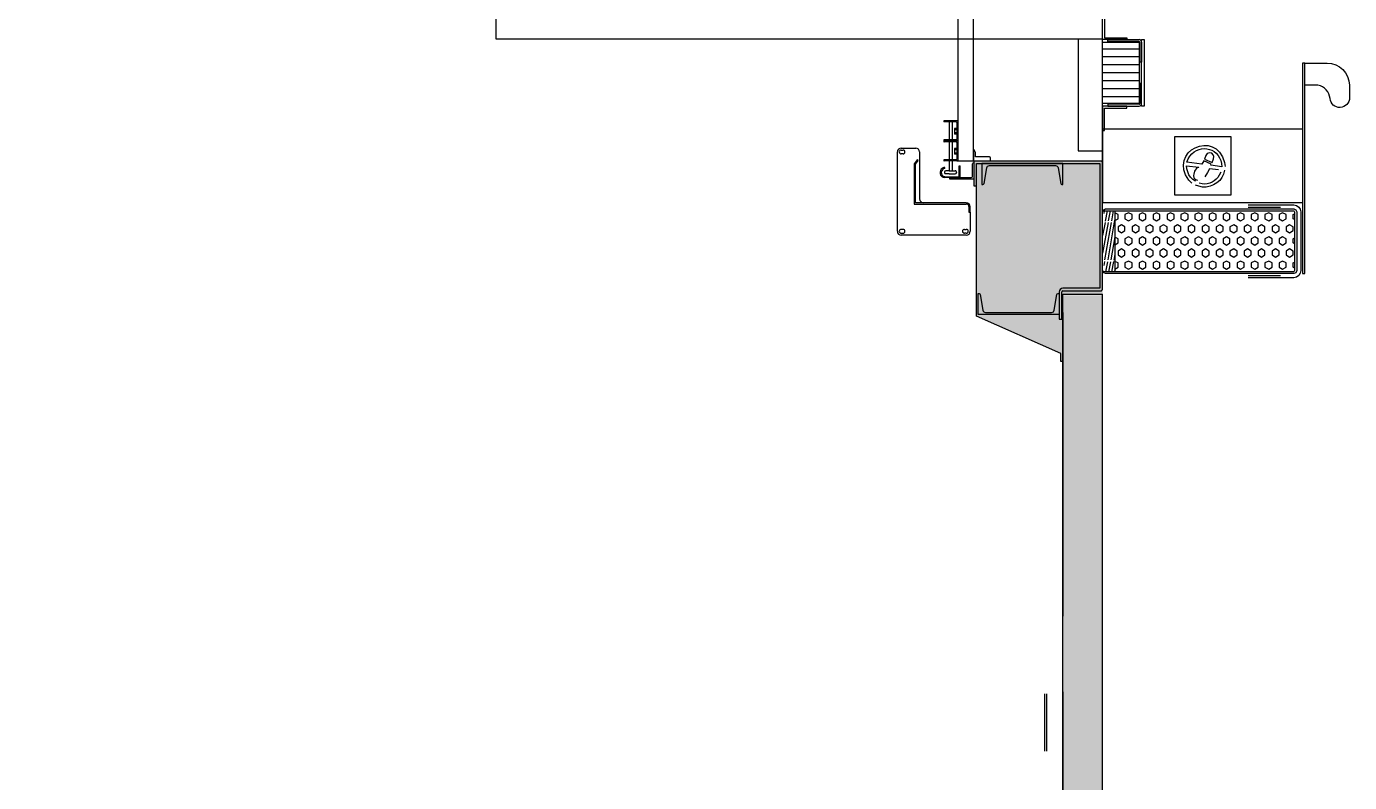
# Model space of a CAD drawing. Header units: inches. Extents: x 2743 to 10591, y -1604 to 5792.
# Drawn here: x 5384.4 to 5548, y 4820.9 to 4914.3 of the extents above; entities that cross this region are included whole.
import ezdxf

# ---------------------------------------------------------------- set-up
doc = ezdxf.new("R2010")
doc.units = ezdxf.units.IN
doc.header["$LTSCALE"] = 0.1875
doc.header["$MEASUREMENT"] = 0
doc.linetypes.add('dash2', pattern=[500, 400, -100])
for name, color, linetype in [('1', 1, 'Continuous'), ('A-N-APP-SAN', 1, 'Continuous'), ('A-N-MUR-EXT', 5, 'Continuous'), ('A-N-MUR-INT', 3, 'Continuous'), ('A-N-PORTE-EXT', 2, 'Continuous'), ('A-N-STRUCTURE', 4, 'Continuous'), ('fill253', 253, 'Continuous'), ('PDF_Geometry', 7, 'Continuous'), ('S-N-ACIER', 4, 'Continuous')]:
    doc.layers.add(name, color=color, linetype=linetype)

msp = doc.modelspace()

# ---------------------------------------------------------------- hatches: boundary and pattern name
at = {"layer": 'fill253'}
h = msp.add_hatch(color=7, dxfattribs=at)
h.dxf.hatch_style = 1
h.paths.add_polyline_path([(5517.44902, 4634.2983), (5512.52777, 4634.2983), (5512.54172, 4296.66232), (5517.46297, 4296.66232)])
h.paths.add_polyline_path([(5517.44903, 4881.11089), (5512.52778, 4881.11089), (5512.52778, 4775.21102), (5517.44903, 4775.21102)])
h.paths.add_polyline_path([(5517.44903, 5127.92329), (5512.52778, 5127.92329), (5512.52777, 5022.02362), (5517.44902, 5022.02362)])
h.paths.add_polyline_path([(4628.42938, 2943.29277), (4625.95018, 2938.37099), (5517.46297, 2938.37152), (5517.46297, 3130.36129), (5512.54172, 3130.36129), (5512.54172, 2943.29277)])
h.paths.add_polyline_path([(4200.50372, 2845.33593), (4208.49739, 2846.64062), (4193.49822, 2938.36282), (4192.72048, 2943.12545), (4184.51381, 2943.12545), (4185.25735, 2938.4929)])
h.paths.add_polyline_path([(4618.93272, 2938.2042), (4619.31197, 2936.00974), (4626.09389, 2937.11042), (4625.95018, 2938.37099), (4628.42938, 2943.29277), (4618.12265, 2943.29277)])
h.paths.add_polyline_path([(5517.46297, 5355.98239), (5512.54172, 5355.98239), (5512.52778, 5268.83602), (5517.44903, 5268.83602)])
h.paths.add_polyline_path([(2812.35741, 3123.02867), (2806.55239, 3125.08232), (2806.55239, 3123.83686), (2807.41263, 3123.50795), (2807.41906, 2938.2042), (3075.9398, 2938.37153), (3075.93335, 2943.29278), (2812.34031, 2943.12545)])
h.paths.add_polyline_path([(2807.41906, 3827.66882), (2812.34031, 3826.6441), (2812.34031, 4320.4792), (2807.41906, 4320.4792)])
h.paths.add_polyline_path([(5512.54172, 3862.52649), (5517.46297, 3862.52649), (5517.46297, 4254.42566), (5512.54172, 4254.42566)])
h.paths.add_polyline_path([(5512.5356, 3801.08425), (5517.45685, 3801.08425), (5517.46297, 3862.52649), (5512.54172, 3862.52649)])
h.paths.add_polyline_path([(5512.54172, 3656.9925), (5517.46297, 3656.9925), (5517.45685, 3765.06188), (5512.5356, 3765.06188)])
h.paths.add_polyline_path([(5512.53298, 3584.94295), (5517.45423, 3584.94295), (5517.46296, 3620.96895), (5512.54171, 3620.96895)])
h.paths.add_polyline_path([(5512.5391, 3512.89586), (5517.46035, 3512.89586), (5517.46066, 3548.92185), (5512.53941, 3548.92185)])
h.paths.add_polyline_path([(5512.5391, 3440.8512), (5517.46035, 3440.8512), (5517.46035, 3476.87475), (5512.5391, 3476.87475)])
h.paths.add_polyline_path([(4035.91549, 5642.91315), (4035.91549, 5647.83442), (2807.41263, 5647.83442), (2807.41906, 4361.46337), (2812.34031, 4361.46337), (2812.33388, 5642.91317)])
h.paths.add_polyline_path([(3118.18201, 2943.29277), (3118.18223, 2938.37152), (4185.31745, 2938.2042), (4184.51381, 2943.12545)])
h.paths.add_polyline_path([(4279.25656, 5642.88457), (4279.25657, 5647.80617), (4078.1514, 5647.83389), (4078.1514, 5642.91262)])
h.paths.add_polyline_path([(4872.5115, 5647.66709), (4872.5115, 5642.74584), (5512.54172, 5642.74584), (5512.54177, 5510.71941), (5517.46302, 5510.71941), (5517.46297, 5647.66709)])
h.paths.add_polyline_path([(5517.45593, 3260.73346), (5512.53008, 3260.73345), (5512.54172, 3172.43063), (5517.46297, 3172.43063)])
h.paths.add_polyline_path([(5512.53008, 3296.75701), (5517.45593, 3296.75699), (5517.45423, 3404.82765), (5512.53298, 3404.82765)])
h = msp.add_hatch(color=7, dxfattribs=at)
h.dxf.hatch_style = 1
edge = h.paths.add_edge_path()
edge.add_line((5512.5222, 4872.94767), (5512.53528, 4881.27822))
edge.add_line((5512.53528, 4881.27822), (5517.44259, 4881.27822))
edge.add_line((5517.44259, 4881.27822), (5517.45769, 4897.48273))
edge.add_arc((5517.22154, 4897.48295), 0.23616, 359.9466027, 450.0156662)
edge.add_line((5517.22148, 4897.71911), (5501.55039, 4897.71914))
edge.add_line((5501.55039, 4897.71914), (5501.55039, 4894.65272))
edge.add_line((5501.55039, 4894.65272), (5501.86535, 4894.65272))
edge.add_line((5501.86535, 4894.65272), (5501.86557, 4878.55526))
edge.add_line((5501.86557, 4878.55526), (5512.28623, 4873.93192))
edge.add_line((5512.28623, 4873.93192), (5512.28623, 4872.94767))
edge.add_line((5512.28623, 4872.94767), (5512.5222, 4872.94767))

# ---------------------------------------------------------------- linework, layer by layer
at = {"color": 7}
for p, q in [((5499.53457, 5005.73613), (5499.53457, 4897.73521)), ((5501.50306, 4897.73521), (5501.50306, 5005.73613)), ((5499.53457, 4897.73521), (5501.50306, 4897.73521))]:
    msp.add_line(p, q, dxfattribs=at)
for points in [[(5501.55039, 4895.47379), (5498.55828, 4895.47379), (5498.55828, 4895.56828, -0.414213562), (5498.65277, 4895.66277), (5501.21142, 4895.66277, 0.414213562), (5501.36142, 4895.81277), (5501.36142, 4897.38717, -0.414213562), (5501.45591, 4897.48166), (5501.55039, 4897.48166)], [(5512.53528, 4894.80575), (5512.53528, 4897.40417), (5502.53532, 4897.40417), (5502.53532, 4894.80575), (5502.65604, 4894.80575, 0.366587783), (5502.79413, 4894.92272), (5503.12063, 4896.87996, -0.366587783), (5503.45599, 4897.16401), (5511.6146, 4897.16401, -0.366587783), (5511.94997, 4896.87996), (5512.27647, 4894.92272, 0.366587783), (5512.41456, 4894.80575)], [(5512.06272, 4881.3569), (5512.06272, 4878.75849), (5502.06276, 4878.75849), (5502.06276, 4881.3569), (5502.18348, 4881.3569, -0.366587783), (5502.32157, 4881.23994), (5502.64807, 4879.2827, 0.366587783), (5502.98343, 4878.99865), (5511.14204, 4878.99865, 0.366587783), (5511.4774, 4879.2827), (5511.80391, 4881.23994, -0.366587783), (5511.942, 4881.3569)]]:
    msp.add_lwpolyline(points, format="xyb", close=True)
at = {"layer": '1', "color": 7}
for p, q in [((5499.44395, 4902.70186), (5497.86891, 4902.70186)), ((5499.32312, 4902.58104), (5497.86891, 4902.58104)), ((5498.47519, 4902.58104), (5498.47519, 4900.33936)), ((5498.83767, 4902.58104), (5498.83767, 4900.33936)), ((5499.41374, 4901.74339), (5499.13022, 4901.74339)), ((5499.13022, 4901.74339), (5499.13022, 4901.03857)), ((5499.41374, 4901.59034), (5499.13022, 4901.59034)), ((5499.41374, 4901.19161), (5499.13022, 4901.19161)), ((5499.41374, 4902.49042), (5499.41374, 4900.42998)), ((5499.53457, 4902.61124), (5499.53457, 4900.30915)), ((5499.32312, 4900.33936), (5497.86891, 4900.33936)), ((5499.44395, 4900.21853), (5497.86891, 4900.21853)), ((5499.44395, 4900.21853), (5497.86891, 4900.21853)), ((5499.32312, 4900.09771), (5497.86891, 4900.09771)), ((5498.47519, 4900.09771), (5498.47519, 4897.85604)), ((5498.83767, 4900.09771), (5498.83767, 4897.85604)), ((5499.41374, 4901.03857), (5499.13022, 4901.03857)), ((5499.41374, 4900.00709), (5499.41374, 4897.94666)), ((5499.53457, 4900.12791), (5499.53457, 4897.82583)), ((5499.41374, 4899.26006), (5499.13022, 4899.26006)), ((5499.13022, 4899.26006), (5499.13022, 4898.55524)), ((5499.41374, 4899.10702), (5499.13022, 4899.10702)), ((5499.41374, 4898.70828), (5499.13022, 4898.70828)), ((5499.41374, 4898.55524), (5499.13022, 4898.55524)), ((5501.59084, 4899.10297), (5501.50306, 4899.10297)), ((5501.50306, 4899.10297), (5501.50306, 4897.73521)), ((5501.73213, 4898.75817), (5501.59084, 4899.10297)), ((5501.73213, 4898.22552), (5501.73213, 4898.75817)), ((5503.45382, 4898.22552), (5501.73213, 4898.22552)), ((5503.59815, 4897.73643), (5503.59815, 4898.07542)), ((5499.32312, 4897.85604), (5497.86891, 4897.85604)), ((5499.44395, 4897.73521), (5497.86891, 4897.73521)), ((5497.9057, 4896.32704), (5497.9057, 4896.31496)), ((5497.9582, 4896.78554), (5497.9582, 4896.92071)), ((5498.47519, 4896.50828), (5498.08694, 4896.50828)), ((5498.47519, 4897.73521), (5498.47519, 4896.50828)), ((5498.47519, 4896.50828), (5498.83767, 4896.50828)), ((5498.83767, 4897.73521), (5498.83767, 4896.50828)), ((5498.83767, 4896.50828), (5499.22592, 4896.50828)), ((5499.40716, 4896.32704), (5499.40716, 4896.31496)), ((5499.72573, 4895.77804), (5499.72573, 4897.12813)), ((5499.72573, 4897.12813), (5499.8401, 4897.12813)), ((5499.8401, 4895.66277), (5499.8401, 4897.12813)), ((5501.50306, 4897.73521), (5503.59815, 4897.73643)), ((5499.8401, 4895.66277), (5497.85537, 4895.66277)), ((5498.01587, 4895.77804), (5499.72573, 4895.77804)), ((5498.47519, 4896.1458), (5498.07485, 4896.1458)), ((5498.47519, 4896.1458), (5498.83767, 4896.1458)), ((5498.83767, 4896.1458), (5499.238, 4896.1458))]:
    msp.add_line(p, q, dxfattribs=at)
for centre, radius, start, end in [((5497.86891, 4902.64145), 0.06041, 90.000005, 270.00001), ((5499.32312, 4902.49042), 0.09062, 0.0000025, 90.000005), ((5499.44395, 4902.61124), 0.09062, 0.0000025, 90.000005), ((5497.86891, 4900.27895), 0.06041, 90.000005, 270.00001), ((5497.86891, 4900.15812), 0.06041, 90.000005, 270.00001), ((5499.32312, 4900.42998), 0.09062, 270.00001, 0.0000025), ((5499.32312, 4900.00709), 0.09062, 0.0000025, 90.000005), ((5499.44395, 4900.30915), 0.09062, 270.00001, 0.0000025), ((5499.44395, 4900.12791), 0.09062, 0.0000025, 90.000005), ((5499.32312, 4897.94666), 0.09062, 270.00001, 0.0000025), ((5503.44793, 4898.07542), 0.15021, 0, 87.7543342), ((5498.0771, 4896.27733), 0.71537, 142.4074318, 204.8686921), ((5498.01587, 4896.28145), 0.50738, 96.5271114, 249.4491456), ((5498.01587, 4896.20766), 0.71537, 94.6243436, 134.9736588), ((5497.86891, 4897.79562), 0.06041, 90.000005, 270.00001), ((5498.08694, 4896.32704), 0.18124, 90.000005, 180.0000007), ((5498.07485, 4896.31496), 0.16916, 180.0000007, 270.00001), ((5499.22592, 4896.32704), 0.18124, 0.0000025, 90.000005), ((5499.238, 4896.31496), 0.16916, 270.00001, 0.0000025), ((5499.44395, 4897.82583), 0.09062, 270.00001, 0.0000025), ((5498.03494, 4896.35524), 0.71537, 211.9683459, 255.4621163), ((5498.01392, 4896.35214), 0.57411, 251.9266191, 270)]:
    msp.add_arc(centre, radius, start, end, dxfattribs=at)
at = {"layer": 'A-N-APP-SAN', "color": 7}
for p, q in [((5517.44116, 4912.72285), (5517.44116, 4915.73465)), ((5517.67738, 4915.73465), (5517.67738, 4912.95907)), ((5520.43328, 4912.72285), (5517.44116, 4912.72285)), ((5517.67738, 4912.95907), (5520.43328, 4912.95907)), ((5518.08541, 4912.72285), (5521.95611, 4912.72285)), ((5518.08541, 4912.48663), (5518.08541, 4912.72285)), ((5520.43328, 4912.95907), (5520.43328, 4912.72285)), ((5522.27107, 4904.49452), (5522.27107, 4912.72285)), ((5522.27107, 4912.72285), (5522.56634, 4912.72285)), ((5522.56634, 4912.72285), (5522.56634, 4904.49452)), ((5521.95611, 4912.48663), (5518.08541, 4912.48663)), ((5522.03485, 4909.92758), (5522.03485, 4912.40789)), ((5522.27107, 4912.40789), (5522.27107, 4909.92758)), ((5522.27107, 4909.92758), (5522.03485, 4909.92758)), ((5522.27107, 4907.28979), (5522.03485, 4907.28979)), ((5522.03485, 4907.28979), (5522.03485, 4904.80948)), ((5522.27107, 4904.80948), (5522.27107, 4907.28979)), ((5520.43328, 4904.49452), (5517.44116, 4904.49452)), ((5517.44116, 4904.49452), (5517.44116, 4901.48271)), ((5521.95611, 4904.73074), (5518.08541, 4904.73074)), ((5518.08541, 4904.73074), (5518.08541, 4904.49452)), ((5518.08541, 4904.49452), (5521.95611, 4904.49452)), ((5520.43328, 4904.2583), (5520.43328, 4904.49452)), ((5522.56634, 4904.49452), (5522.27107, 4904.49452)), ((5517.67738, 4901.48271), (5517.67738, 4904.2583)), ((5517.67738, 4904.2583), (5520.43328, 4904.2583)), ((5517.44116, 4901.48271), (5517.67738, 4901.48271))]:
    msp.add_line(p, q, dxfattribs=at)
for centre, radius, start, end in [((5521.95611, 4912.40789), 0.31496, 0, 89.9999975), ((5521.95611, 4912.40789), 0.07874, 0, 89.9999975), ((5521.95611, 4904.80948), 0.31496, 270.0000025, 360), ((5521.95611, 4904.80948), 0.07874, 270.0000025, 360)]:
    msp.add_arc(centre, radius, start, end, dxfattribs=at)
at = {"layer": 'A-N-MUR-EXT', "color": 7}
for p in [(5512.52134, 4881.27822), (5512.52134, 4881.27822), (5517.44259, 4775.37835)]:
    msp.add_line(p, (5517.44259, 4881.27822), dxfattribs=at)
at = {"layer": 'A-N-MUR-INT', "color": 7}
for p, q in [((5501.86557, 4878.55526), (5501.86557, 4894.65272)), ((5512.52134, 4775.37835), (5512.52134, 4881.27822)), ((5512.28623, 4873.93192), (5501.86557, 4878.55526)), ((5512.28623, 4872.94767), (5512.28623, 4873.93192)), ((5512.5222, 4872.94767), (5512.28623, 4872.94767))]:
    msp.add_line(p, q, dxfattribs=at)
at = {"layer": 'A-N-PORTE-EXT', "color": 7}
for p, q in [((5517.44116, 4897.48326), (5517.44116, 5005.98624)), ((5442.49643, 4912.7819), (5442.49643, 4990.68726)), ((5517.44116, 4912.7819), (5442.49643, 4912.7819)), ((5517.44116, 4912.7819), (5514.44904, 4912.7819)), ((5514.44904, 4912.7819), (5514.44904, 4898.95991)), ((5517.44116, 4898.95991), (5517.44116, 4912.7819)), ((5517.44116, 4904.80948), (5517.44116, 4912.40789)), ((5517.44116, 4912.40789), (5521.95611, 4912.40789)), ((5521.95611, 4911.56143), (5517.44116, 4911.56143)), ((5521.95611, 4912.40789), (5521.95611, 4904.80948)), ((5521.95611, 4910.57718), (5517.44116, 4910.57718)), ((5521.95611, 4909.59293), (5517.44116, 4909.59293)), ((5521.95611, 4908.60868), (5517.44116, 4908.60868)), ((5521.95611, 4907.62443), (5517.44116, 4907.62443)), ((5521.95611, 4906.64018), (5517.44116, 4906.64018)), ((5521.95611, 4905.65593), (5517.44116, 4905.65593)), ((5521.95611, 4904.80948), (5517.44116, 4904.80948)), ((5492.07717, 4889.03288), (5492.07717, 4898.83798)), ((5492.54961, 4899.31042), (5494.35473, 4899.31042)), ((5492.54961, 4899.0742), (5492.78583, 4899.0742)), ((5492.78583, 4898.60176), (5492.54961, 4898.60176)), ((5494.82717, 4898.83798), (5494.82717, 4893.03288)), ((5514.44904, 4898.95991), (5517.44116, 4898.95991)), ((5494.54439, 4897.88497), (5494.15788, 4897.37733)), ((5494.15788, 4897.37733), (5494.15788, 4892.40296)), ((5494.31536, 4897.32421), (5494.66969, 4897.78957)), ((5494.31536, 4892.56044), (5494.31536, 4897.32421)), ((5494.66969, 4897.78957), (5494.54439, 4897.88497)), ((5494.15788, 4892.40296), (5495.29961, 4892.40296)), ((5495.29961, 4892.56044), (5494.31536, 4892.56044)), ((5500.60472, 4892.56044), (5495.29961, 4892.56044)), ((5495.29961, 4892.40296), (5500.60472, 4892.40296)), ((5500.91968, 4892.088), (5500.91968, 4891.41027)), ((5500.91968, 4891.41027), (5501.07716, 4891.41027)), ((5501.07716, 4891.41027), (5501.07716, 4892.088)), ((5501.07716, 4891.41027), (5501.07716, 4889.03288)), ((5492.78583, 4889.2691), (5492.54961, 4889.2691)), ((5492.54961, 4888.79666), (5492.78583, 4888.79666)), ((5500.60472, 4888.56044), (5492.54961, 4888.56044)), ((5500.3685, 4889.2691), (5500.60472, 4889.2691)), ((5500.60472, 4888.79666), (5500.3685, 4888.79666))]:
    msp.add_line(p, q, dxfattribs=at)
for centre, radius, start, end in [((5492.54961, 4898.83798), 0.47244, 90, 180), ((5492.54961, 4898.83798), 0.23622, 90, 270), ((5492.78583, 4898.83798), 0.23622, 270, 90), ((5494.35473, 4898.83798), 0.47244, 0, 90), ((5495.29961, 4893.03288), 0.47244, 180, 270), ((5500.60472, 4892.088), 0.47244, 0, 90), ((5500.60472, 4892.088), 0.31496, 0, 90), ((5492.54961, 4889.03288), 0.47244, 180, 270), ((5492.54961, 4889.03288), 0.23622, 90, 270), ((5492.78583, 4889.03288), 0.23622, 270, 90), ((5500.3685, 4889.03288), 0.23622, 90, 270), ((5500.60472, 4889.03288), 0.23622, 270, 90), ((5500.60472, 4889.03288), 0.47244, 270, 0)]:
    msp.add_arc(centre, radius, start, end, dxfattribs=at)
at = {"layer": 'A-N-STRUCTURE', "color": 7, "linetype": 'dash2', "ltscale": 0.5}
msp.add_line((5512.5225, 4878.98853), (5512.53528, 4777.83707), dxfattribs=at)
at = {"layer": 'PDF_Geometry', "color": 7, "lineweight": 25}
for points in [[(5542.16864, 4909.81659), (5542.16864, 4883.80439), (5542.45071, 4883.80439), (5542.45071, 4909.81659)], [(5526.32583, 4893.5197), (5533.33051, 4893.5197), (5533.33051, 4900.71243), (5526.32583, 4900.71243)], [(5531.16799, 4897.98577), (5531.215, 4898.26784), (5531.12098, 4898.5029), (5530.93293, 4898.69094), (5530.65087, 4898.73795), (5530.3688, 4898.64393), (5530.22777, 4898.40887), (5530.03972, 4897.93876), (5530.97995, 4897.51566)], [(5518.94505, 4891.42022), (5518.94505, 4884.08646), (5518.85102, 4884.03945), (5517.58172, 4884.03945), (5517.4877, 4884.08646), (5517.44069, 4884.18048), (5517.44069, 4891.42022), (5517.4877, 4891.51425), (5517.58172, 4891.56126), (5518.85102, 4891.56126), (5518.94505, 4891.51425)], [(5519.36815, 4889.58678), (5519.36815, 4889.11667), (5519.79125, 4888.8346), (5520.21435, 4889.11667), (5520.21435, 4889.58678), (5519.79125, 4889.82184)], [(5520.21435, 4891.09114), (5520.21435, 4890.57402), (5520.63746, 4890.33896), (5521.10757, 4890.57402), (5521.10757, 4891.09114), (5520.63746, 4891.3262)], [(5521.10757, 4889.58678), (5521.10757, 4889.11667), (5521.53067, 4888.8346), (5521.95377, 4889.11667), (5521.95377, 4889.58678), (5521.53067, 4889.82184)], [(5521.95377, 4891.09114), (5521.95377, 4890.57402), (5522.37687, 4890.33896), (5522.79998, 4890.57402), (5522.79998, 4891.09114), (5522.37687, 4891.3262)], [(5522.79998, 4889.58678), (5522.79998, 4889.11667), (5523.27009, 4888.8346), (5523.69319, 4889.11667), (5523.69319, 4889.58678), (5523.27009, 4889.82184)], [(5523.69319, 4891.09114), (5523.69319, 4890.57402), (5524.11629, 4890.33896), (5524.5394, 4890.57402), (5524.5394, 4891.09114), (5524.11629, 4891.3262)], [(5524.5394, 4889.58678), (5524.5394, 4889.11667), (5524.9625, 4888.8346), (5525.43261, 4889.11667), (5525.43261, 4889.58678), (5524.9625, 4889.82184)], [(5525.43261, 4891.09114), (5525.43261, 4890.57402), (5525.85571, 4890.33896), (5526.27881, 4890.57402), (5526.27881, 4891.09114), (5525.85571, 4891.3262)], [(5526.27881, 4889.58678), (5526.27881, 4889.11667), (5526.70192, 4888.8346), (5527.12502, 4889.11667), (5527.12502, 4889.58678), (5526.70192, 4889.82184)], [(5527.12502, 4891.09114), (5527.12502, 4890.57402), (5527.59513, 4890.33896), (5528.01823, 4890.57402), (5528.01823, 4891.09114), (5527.59513, 4891.3262)], [(5528.01823, 4889.58678), (5528.01823, 4889.11667), (5528.44133, 4888.8346), (5528.86444, 4889.11667), (5528.86444, 4889.58678), (5528.44133, 4889.82184)], [(5528.86444, 4891.09114), (5528.86444, 4890.57402), (5529.28754, 4890.33896), (5529.75765, 4890.57402), (5529.75765, 4891.09114), (5529.28754, 4891.3262)], [(5529.75765, 4889.58678), (5529.75765, 4889.11667), (5530.18075, 4888.8346), (5530.60386, 4889.11667), (5530.60386, 4889.58678), (5530.18075, 4889.82184)], [(5530.60386, 4891.09114), (5530.60386, 4890.57402), (5531.02696, 4890.33896), (5531.49707, 4890.57402), (5531.49707, 4891.09114), (5531.02696, 4891.3262)], [(5531.49707, 4889.58678), (5531.49707, 4889.11667), (5531.92017, 4888.8346), (5532.34327, 4889.11667), (5532.34327, 4889.58678), (5531.92017, 4889.82184)], [(5532.34327, 4891.09114), (5532.34327, 4890.57402), (5532.76638, 4890.33896), (5533.18948, 4890.57402), (5533.18948, 4891.09114), (5532.76638, 4891.3262)], [(5533.18948, 4889.58678), (5533.18948, 4889.11667), (5533.65959, 4888.8346), (5534.08269, 4889.11667), (5534.08269, 4889.58678), (5533.65959, 4889.82184)], [(5534.08269, 4891.09114), (5534.08269, 4890.57402), (5534.5058, 4890.33896), (5534.9289, 4890.57402), (5534.9289, 4891.09114), (5534.5058, 4891.3262)], [(5534.9289, 4889.58678), (5534.9289, 4889.11667), (5535.352, 4888.8346), (5535.82211, 4889.11667), (5535.82211, 4889.58678), (5535.352, 4889.82184)], [(5535.82211, 4891.09114), (5535.82211, 4890.57402), (5536.24521, 4890.33896), (5536.66832, 4890.57402), (5536.66832, 4891.09114), (5536.24521, 4891.3262)], [(5536.66832, 4889.58678), (5536.66832, 4889.11667), (5537.09142, 4888.8346), (5537.51452, 4889.11667), (5537.51452, 4889.58678), (5537.09142, 4889.82184)], [(5537.51452, 4891.09114), (5537.51452, 4890.57402), (5537.98463, 4890.33896), (5538.40774, 4890.57402), (5538.40774, 4891.09114), (5537.98463, 4891.3262)], [(5538.40774, 4889.58678), (5538.40774, 4889.11667), (5538.83084, 4888.8346), (5539.25394, 4889.11667), (5539.25394, 4889.58678), (5538.83084, 4889.82184)], [(5539.25394, 4891.09114), (5539.25394, 4890.57402), (5539.67704, 4890.33896), (5540.14715, 4890.57402), (5540.14715, 4891.09114), (5539.67704, 4891.3262)], [(5540.14715, 4889.58678), (5540.14715, 4889.11667), (5540.57026, 4888.8346), (5540.99336, 4889.11667), (5540.99336, 4889.58678), (5540.57026, 4889.82184)], [(5520.21435, 4888.08242), (5520.21435, 4887.61231), (5520.63746, 4887.33024), (5521.10757, 4887.61231), (5521.10757, 4888.08242), (5520.63746, 4888.36449)], [(5521.95377, 4888.08242), (5521.95377, 4887.61231), (5522.37687, 4887.33024), (5522.79998, 4887.61231), (5522.79998, 4888.08242), (5522.37687, 4888.36449)], [(5523.69319, 4888.08242), (5523.69319, 4887.61231), (5524.11629, 4887.33024), (5524.5394, 4887.61231), (5524.5394, 4888.08242), (5524.11629, 4888.36449)], [(5525.43261, 4888.08242), (5525.43261, 4887.61231), (5525.85571, 4887.33024), (5526.27881, 4887.61231), (5526.27881, 4888.08242), (5525.85571, 4888.36449)], [(5527.12502, 4888.08242), (5527.12502, 4887.61231), (5527.59513, 4887.33024), (5528.01823, 4887.61231), (5528.01823, 4888.08242), (5527.59513, 4888.36449)], [(5528.86444, 4888.08242), (5528.86444, 4887.61231), (5529.28754, 4887.33024), (5529.75765, 4887.61231), (5529.75765, 4888.08242), (5529.28754, 4888.36449)], [(5530.60386, 4888.08242), (5530.60386, 4887.61231), (5531.02696, 4887.33024), (5531.49707, 4887.61231), (5531.49707, 4888.08242), (5531.02696, 4888.36449)], [(5532.34327, 4888.08242), (5532.34327, 4887.61231), (5532.76638, 4887.33024), (5533.18948, 4887.61231), (5533.18948, 4888.08242), (5532.76638, 4888.36449)], [(5534.08269, 4888.08242), (5534.08269, 4887.61231), (5534.5058, 4887.33024), (5534.9289, 4887.61231), (5534.9289, 4888.08242), (5534.5058, 4888.36449)], [(5535.82211, 4888.08242), (5535.82211, 4887.61231), (5536.24521, 4887.33024), (5536.66832, 4887.61231), (5536.66832, 4888.08242), (5536.24521, 4888.36449)], [(5537.51452, 4888.08242), (5537.51452, 4887.61231), (5537.98463, 4887.33024), (5538.40774, 4887.61231), (5538.40774, 4888.08242), (5537.98463, 4888.36449)], [(5539.25394, 4888.08242), (5539.25394, 4887.61231), (5539.67704, 4887.33024), (5540.14715, 4887.61231), (5540.14715, 4888.08242), (5539.67704, 4888.36449)], [(5519.36815, 4886.57806), (5519.36815, 4886.10794), (5519.79125, 4885.82588), (5520.21435, 4886.10794), (5520.21435, 4886.57806), (5519.79125, 4886.86012)], [(5521.10757, 4886.57806), (5521.10757, 4886.10794), (5521.53067, 4885.82588), (5521.95377, 4886.10794), (5521.95377, 4886.57806), (5521.53067, 4886.86012)], [(5522.79998, 4886.57806), (5522.79998, 4886.10794), (5523.27009, 4885.82588), (5523.69319, 4886.10794), (5523.69319, 4886.57806), (5523.27009, 4886.86012)], [(5524.5394, 4886.57806), (5524.5394, 4886.10794), (5524.9625, 4885.82588), (5525.43261, 4886.10794), (5525.43261, 4886.57806), (5524.9625, 4886.86012)], [(5526.27881, 4886.57806), (5526.27881, 4886.10794), (5526.70192, 4885.82588), (5527.12502, 4886.10794), (5527.12502, 4886.57806), (5526.70192, 4886.86012)], [(5528.01823, 4886.57806), (5528.01823, 4886.10794), (5528.44133, 4885.82588), (5528.86444, 4886.10794), (5528.86444, 4886.57806), (5528.44133, 4886.86012)], [(5529.75765, 4886.57806), (5529.75765, 4886.10794), (5530.18075, 4885.82588), (5530.60386, 4886.10794), (5530.60386, 4886.57806), (5530.18075, 4886.86012)], [(5531.49707, 4886.57806), (5531.49707, 4886.10794), (5531.92017, 4885.82588), (5532.34327, 4886.10794), (5532.34327, 4886.57806), (5531.92017, 4886.86012)], [(5533.18948, 4886.57806), (5533.18948, 4886.10794), (5533.65959, 4885.82588), (5534.08269, 4886.10794), (5534.08269, 4886.57806), (5533.65959, 4886.86012)], [(5534.9289, 4886.57806), (5534.9289, 4886.10794), (5535.352, 4885.82588), (5535.82211, 4886.10794), (5535.82211, 4886.57806), (5535.352, 4886.86012)], [(5536.66832, 4886.57806), (5536.66832, 4886.10794), (5537.09142, 4885.82588), (5537.51452, 4886.10794), (5537.51452, 4886.57806), (5537.09142, 4886.86012)], [(5538.40774, 4886.57806), (5538.40774, 4886.10794), (5538.83084, 4885.82588), (5539.25394, 4886.10794), (5539.25394, 4886.57806), (5538.83084, 4886.86012)], [(5540.14715, 4886.57806), (5540.14715, 4886.10794), (5540.57026, 4885.82588), (5540.99336, 4886.10794), (5540.99336, 4886.57806), (5540.57026, 4886.86012)], [(5520.21435, 4885.12071), (5520.21435, 4884.60358), (5520.63746, 4884.36852), (5521.10757, 4884.60358), (5521.10757, 4885.12071), (5520.63746, 4885.35576)], [(5521.95377, 4885.12071), (5521.95377, 4884.60358), (5522.37687, 4884.36852), (5522.79998, 4884.60358), (5522.79998, 4885.12071), (5522.37687, 4885.35576)], [(5523.69319, 4885.12071), (5523.69319, 4884.60358), (5524.11629, 4884.36852), (5524.5394, 4884.60358), (5524.5394, 4885.12071), (5524.11629, 4885.35576)], [(5525.43261, 4885.12071), (5525.43261, 4884.60358), (5525.85571, 4884.36852), (5526.27881, 4884.60358), (5526.27881, 4885.12071), (5525.85571, 4885.35576)], [(5527.12502, 4885.12071), (5527.12502, 4884.60358), (5527.59513, 4884.36852), (5528.01823, 4884.60358), (5528.01823, 4885.12071), (5527.59513, 4885.35576)], [(5528.86444, 4885.12071), (5528.86444, 4884.60358), (5529.28754, 4884.36852), (5529.75765, 4884.60358), (5529.75765, 4885.12071), (5529.28754, 4885.35576)], [(5530.60386, 4885.12071), (5530.60386, 4884.60358), (5531.02696, 4884.36852), (5531.49707, 4884.60358), (5531.49707, 4885.12071), (5531.02696, 4885.35576)], [(5532.34327, 4885.12071), (5532.34327, 4884.60358), (5532.76638, 4884.36852), (5533.18948, 4884.60358), (5533.18948, 4885.12071), (5532.76638, 4885.35576)], [(5534.08269, 4885.12071), (5534.08269, 4884.60358), (5534.5058, 4884.36852), (5534.9289, 4884.60358), (5534.9289, 4885.12071), (5534.5058, 4885.35576)], [(5535.82211, 4885.12071), (5535.82211, 4884.60358), (5536.24521, 4884.36852), (5536.66832, 4884.60358), (5536.66832, 4885.12071), (5536.24521, 4885.35576)], [(5537.51452, 4885.12071), (5537.51452, 4884.60358), (5537.98463, 4884.36852), (5538.40774, 4884.60358), (5538.40774, 4885.12071), (5537.98463, 4885.35576)], [(5539.25394, 4885.12071), (5539.25394, 4884.60358), (5539.67704, 4884.36852), (5540.14715, 4884.60358), (5540.14715, 4885.12071), (5539.67704, 4885.35576)]]:
    msp.add_lwpolyline(points, close=True, dxfattribs=at)
msp.add_lwpolyline([(5542.45071, 4909.81659), (5545.19581, 4909.81659, -0.412347204), (5547.95507, 4907.07486), (5547.97093, 4905.55116, -0.964952252), (5545.56054, 4905.44003, 0.338477073), (5544.06991, 4907.09073), (5542.45071, 4907.09073)], format="xyb", dxfattribs=at)
for points in [[(5542.16864, 4901.63662), (5517.44069, 4901.63662), (5517.44069, 4892.59551), (5542.16864, 4892.59551)], [(5532.15523, 4897.42164), (5532.20224, 4896.99853), (5530.83891, 4897.18658), (5530.88592, 4897.32761), (5529.9457, 4897.75072), (5529.71064, 4897.32761), (5527.8772, 4897.56267), (5528.01823, 4897.98577)], [(5528.91145, 4895.2121), (5528.58237, 4895.44716), (5528.3003, 4895.72923), (5528.11226, 4896.0113), (5527.97122, 4896.38739), (5527.8772, 4896.76348), (5527.83019, 4897.13957), (5529.33455, 4896.95152), (5529.28754, 4896.90451), (5529.09949, 4896.8575), (5528.81743, 4896.48141), (5528.7234, 4896.10532), (5528.67639, 4895.91727), (5528.7234, 4895.63521), (5528.91145, 4895.44716), (5529.19352, 4895.35314)], [(5531.77914, 4896.62244), (5530.65087, 4896.76348), (5530.41581, 4896.29336), (5530.08673, 4895.77624)], [(5532.06121, 4896.34038), (5531.87316, 4895.96429)], [(5532.53132, 4896.57543), (5532.39029, 4896.10532)], [(5532.53132, 4897.51566), (5532.57833, 4897.04555)], [(5528.48835, 4894.97705), (5528.11226, 4895.35314)], [(5529.33455, 4894.60096), (5528.91145, 4894.74199)], [(5529.75765, 4894.88302), (5529.38156, 4894.97705)], [(5517.44069, 4891.42022), (5517.58172, 4891.70229), (5517.81678, 4891.79631), (5541.08738, 4891.79631), (5541.32244, 4891.70229), (5541.46347, 4891.42022), (5541.46347, 4884.18048), (5541.32244, 4883.89841), (5541.08738, 4883.80439), (5517.81678, 4883.80439), (5517.58172, 4883.89841), (5517.44069, 4884.18048)], [(5517.44069, 4891.46723), (5517.4877, 4891.51425), (5517.58172, 4891.56126), (5541.08738, 4891.56126), (5541.13439, 4891.51425), (5541.1814, 4891.42022), (5541.1814, 4887.80035), (5541.1814, 4884.18048), (5541.13439, 4884.08646), (5541.08738, 4884.03945), (5517.58172, 4884.03945), (5517.4877, 4884.08646), (5517.44069, 4884.13347)], [(5517.62873, 4891.56126), (5517.58172, 4891.23218)], [(5518.00482, 4891.56126), (5517.76976, 4890.29195)], [(5518.38091, 4891.56126), (5518.14586, 4890.33896)], [(5518.757, 4891.56126), (5518.56896, 4890.33896)], [(5535.44602, 4892.31344), (5541.08738, 4892.31344), (5541.41646, 4892.21942), (5541.69853, 4892.03137), (5541.88657, 4891.7493), (5541.93358, 4891.42022), (5541.93358, 4884.18048), (5541.88657, 4883.8514), (5541.69853, 4883.56933), (5541.41646, 4883.38129), (5541.08738, 4883.28726), (5535.44602, 4883.28726)], [(5535.44602, 4892.03137), (5539.44198, 4892.03137)], [(5517.76976, 4890.10391), (5517.44069, 4888.50552)], [(5518.14586, 4890.10391), (5517.44069, 4886.343)], [(5518.52195, 4890.10391), (5517.67574, 4885.4968)], [(5518.94505, 4890.52701), (5518.89804, 4890.19793), (5518.09884, 4885.4968)], [(5518.94505, 4890.38597), (5519.36815, 4890.57402), (5519.36815, 4891.09114), (5518.94505, 4891.3262)], [(5541.1814, 4890.48), (5540.99336, 4890.57402), (5540.99336, 4891.09114), (5541.1814, 4891.18517)], [(5518.94505, 4888.36449), (5518.47493, 4885.4968)], [(5518.94505, 4887.37725), (5519.36815, 4887.61231), (5519.36815, 4888.08242), (5518.94505, 4888.31748)], [(5541.1814, 4887.47127), (5540.99336, 4887.61231), (5540.99336, 4888.08242), (5541.1814, 4888.22345)], [(5517.67574, 4885.30875), (5517.58172, 4884.79163)], [(5518.05183, 4885.26174), (5517.81678, 4884.03945)], [(5518.42792, 4885.26174), (5518.19287, 4884.03945)], [(5518.80401, 4885.30875), (5518.56896, 4884.03945)], [(5518.94505, 4886.20197), (5518.85102, 4885.44979)], [(5518.94505, 4884.36852), (5519.36815, 4884.60358), (5519.36815, 4885.12071), (5518.94505, 4885.30875)], [(5541.1814, 4884.46255), (5540.99336, 4884.60358), (5540.99336, 4885.12071), (5541.1814, 4885.21473)], [(5535.44602, 4883.56933), (5539.44198, 4883.56933)]]:
    msp.add_lwpolyline(points, dxfattribs=at)
for points in [[(5528.11226, 4895.35314), (5525.43809, 4898.86018), (5531.4242, 4901.82346), (5532.53132, 4897.51566)], [(5528.01823, 4897.98577), (5529.07364, 4899.96417), (5531.77287, 4899.51051), (5532.15523, 4897.42164)], [(5532.39029, 4896.10532), (5532.01576, 4894.93552), (5530.52629, 4894.20449), (5529.33455, 4894.60096)], [(5531.87316, 4895.96429), (5531.46495, 4895.22072), (5530.58975, 4894.81016), (5529.75765, 4894.88302)]]:
    msp.add_open_spline(points, degree=3, dxfattribs=at)
at = {"layer": 'S-N-ACIER', "color": 7}
for p, q in [((5517.20494, 4897.71914), (5501.55039, 4897.71914)), ((5501.55039, 4897.71914), (5501.55039, 4894.65272)), ((5501.86535, 4894.65272), (5501.86535, 4897.40418)), ((5501.86535, 4897.40418), (5517.1262, 4897.40418)), ((5517.1262, 4897.40418), (5517.12504, 4881.98691)), ((5517.43999, 4881.90801), (5517.44116, 4897.48276)), ((5501.55039, 4894.65272), (5501.86535, 4894.65272)), ((5517.12504, 4881.98691), (5512.51861, 4881.98684)), ((5512.51861, 4881.67188), (5517.20378, 4881.67195)), ((5512.08555, 4881.55377), (5512.08555, 4878.18985)), ((5512.40051, 4878.18985), (5512.40051, 4881.55377)), ((5512.08555, 4878.18985), (5512.40051, 4878.18985)), ((5510.28529, 4831.87837), (5510.28529, 4824.77838)), ((5510.53529, 4824.77838), (5510.53529, 4831.87837))]:
    msp.add_line(p, q, dxfattribs=at)
for centre, radius, start, end in [((5517.20494, 4897.48292), 0.23622, 359.9622692, 90), ((5512.51862, 4881.55377), 0.43307, 90.0008353, 179.9999923), ((5512.51862, 4881.55377), 0.11811, 90.000843, 180), ((5517.20377, 4881.90817), 0.23622, 270.000843, 359.9622692)]:
    msp.add_arc(centre, radius, start, end, dxfattribs=at)

doc.saveas('drawing.dxf')
